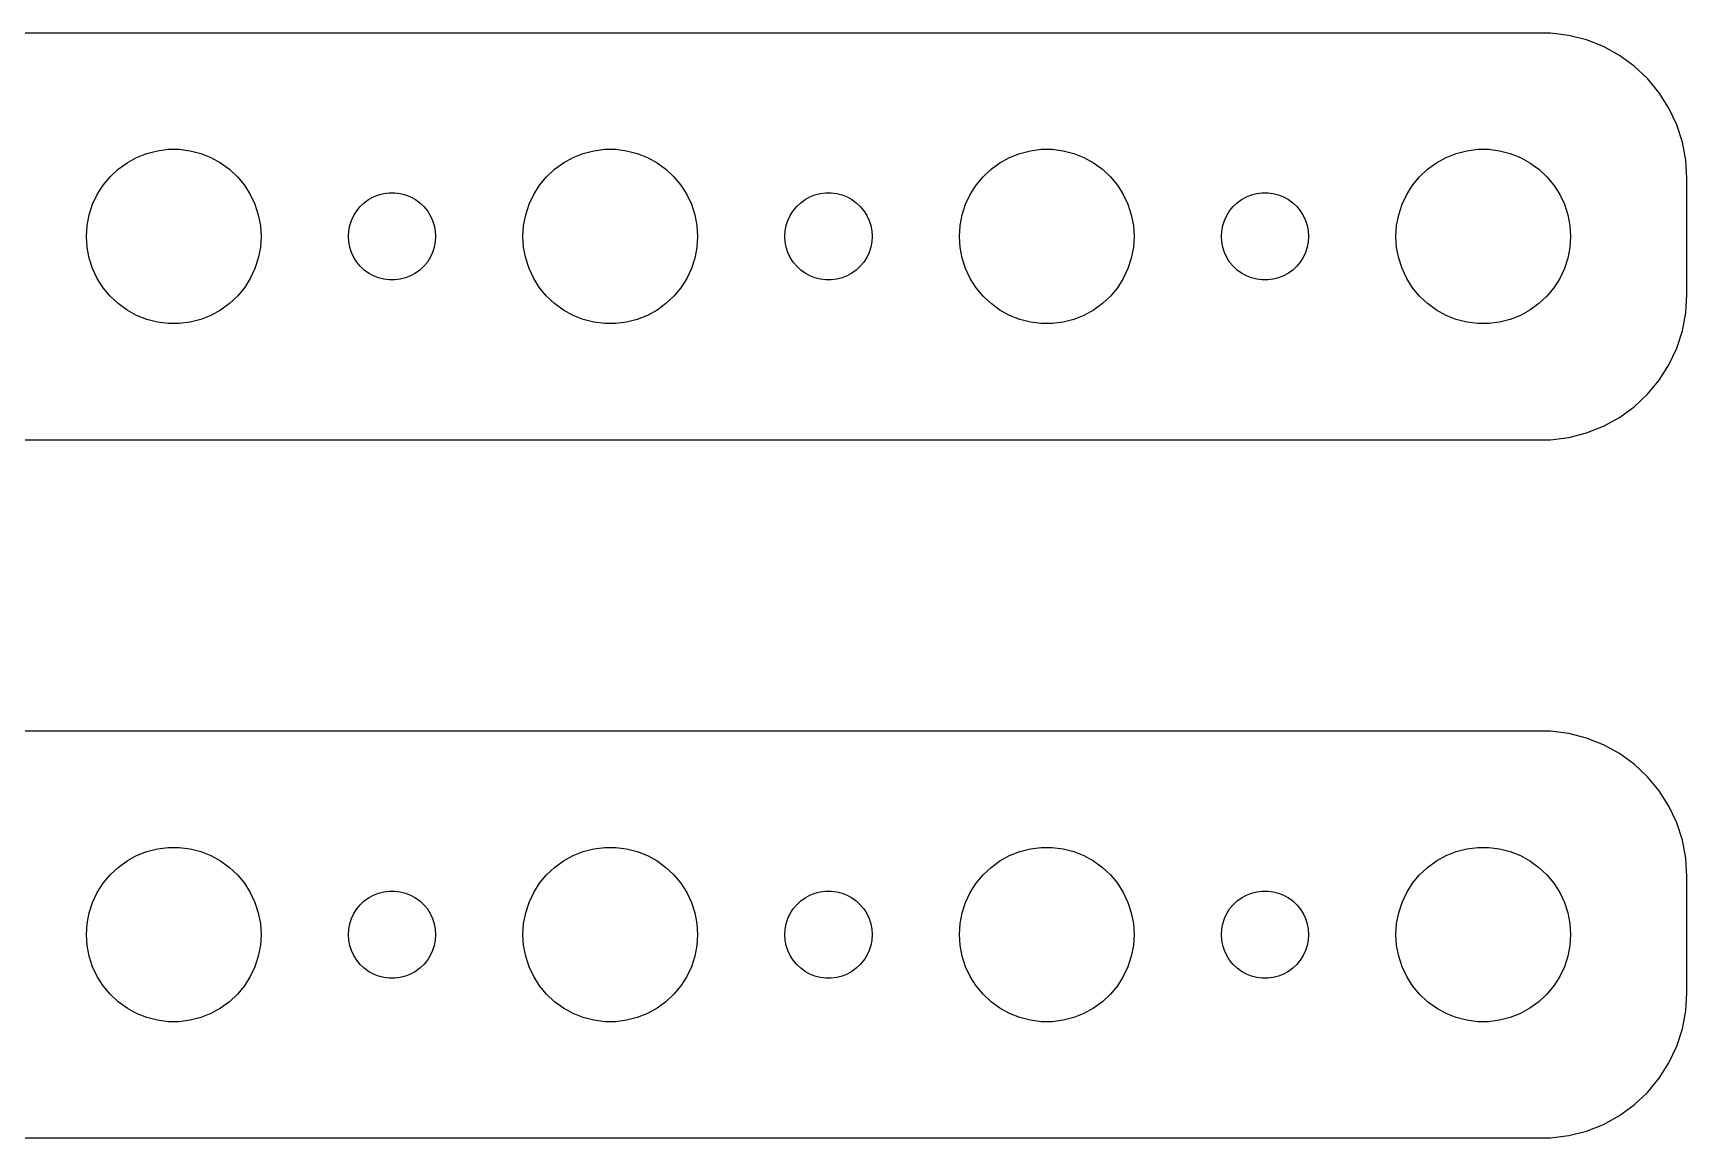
# Model space of a CAD drawing. Header units: metres. Extents: x -232 to 232, y 17 to 55.
# Drawn here: x 175.2 to 232, y 17 to 55 of the extents above; entities that cross this region are included whole.
import ezdxf

# ---------------------------------------------------------------- set-up
doc = ezdxf.new("R2010")
doc.units = ezdxf.units.M

msp = doc.modelspace()

# ---------------------------------------------------------------- linework, layer by layer
for p, q in [((227.314, 54.9901), (-227.314, 54.9901)), ((227.937, 54.9114), (227.314, 54.9901)), ((228.545, 54.7553), (227.937, 54.9114)), ((229.129, 54.5241), (228.545, 54.7553)), ((229.679, 54.2216), (229.129, 54.5241)), ((230.187, 53.8526), (229.679, 54.2216)), ((230.645, 53.4227), (230.187, 53.8526)), ((231.045, 52.9389), (230.645, 53.4227)), ((231.382, 52.4088), (231.045, 52.9389)), ((231.649, 51.8406), (231.382, 52.4088)), ((231.843, 51.2434), (231.649, 51.8406)), ((231.961, 50.6267), (231.843, 51.2434)), ((178.393, 50.533), (178.723, 50.7145)), ((178.723, 50.7145), (179.073, 50.8532)), ((179.073, 50.8532), (179.438, 50.9469)), ((179.438, 50.9469), (179.812, 50.9941)), ((179.812, 50.9941), (180.188, 50.9941)), ((180.188, 50.9941), (180.562, 50.9469)), ((180.562, 50.9469), (180.927, 50.8532)), ((180.927, 50.8532), (181.277, 50.7145)), ((181.277, 50.7145), (181.607, 50.533)), ((193.393, 50.533), (193.723, 50.7145)), ((193.723, 50.7145), (194.073, 50.8532)), ((194.073, 50.8532), (194.438, 50.9469)), ((194.438, 50.9469), (194.812, 50.9941)), ((194.812, 50.9941), (195.188, 50.9941)), ((195.188, 50.9941), (195.562, 50.9469)), ((195.562, 50.9469), (195.927, 50.8532)), ((195.927, 50.8532), (196.277, 50.7145)), ((196.277, 50.7145), (196.607, 50.533)), ((208.393, 50.533), (208.723, 50.7145)), ((208.723, 50.7145), (209.073, 50.8532)), ((209.073, 50.8532), (209.438, 50.9469)), ((209.438, 50.9469), (209.812, 50.9941)), ((209.812, 50.9941), (210.188, 50.9941)), ((210.188, 50.9941), (210.562, 50.9469)), ((210.562, 50.9469), (210.927, 50.8532)), ((210.927, 50.8532), (211.277, 50.7145)), ((211.277, 50.7145), (211.607, 50.533)), ((223.393, 50.533), (223.723, 50.7145)), ((223.723, 50.7145), (224.073, 50.8532)), ((224.073, 50.8532), (224.438, 50.9469)), ((224.438, 50.9469), (224.812, 50.9941)), ((224.812, 50.9941), (225.188, 50.9941)), ((225.188, 50.9941), (225.562, 50.9469)), ((225.562, 50.9469), (225.927, 50.8532)), ((225.927, 50.8532), (226.277, 50.7145)), ((226.277, 50.7145), (226.607, 50.533)), ((232, 50), (231.961, 50.6267)), ((177.573, 49.7634), (177.813, 50.0536)), ((177.813, 50.0536), (178.088, 50.3115)), ((178.088, 50.3115), (178.393, 50.533)), ((181.607, 50.533), (181.912, 50.3115)), ((181.912, 50.3115), (182.187, 50.0536)), ((182.187, 50.0536), (182.427, 49.7634)), ((192.573, 49.7634), (192.813, 50.0536)), ((192.813, 50.0536), (193.088, 50.3115)), ((193.088, 50.3115), (193.393, 50.533)), ((196.607, 50.533), (196.912, 50.3115)), ((196.912, 50.3115), (197.187, 50.0536)), ((197.187, 50.0536), (197.427, 49.7634)), ((207.573, 49.7634), (207.813, 50.0536)), ((207.813, 50.0536), (208.088, 50.3115)), ((208.088, 50.3115), (208.393, 50.533)), ((211.607, 50.533), (211.912, 50.3115)), ((211.912, 50.3115), (212.187, 50.0536)), ((212.187, 50.0536), (212.427, 49.7634)), ((222.573, 49.7634), (222.813, 50.0536)), ((222.813, 50.0536), (223.088, 50.3115)), ((223.088, 50.3115), (223.393, 50.533)), ((226.607, 50.533), (226.912, 50.3115)), ((226.912, 50.3115), (227.187, 50.0536)), ((227.187, 50.0536), (227.427, 49.7634)), ((177.371, 49.4453), (177.573, 49.7634)), ((182.427, 49.7634), (182.629, 49.4453)), ((187.036, 49.4266), (187.219, 49.4734)), ((187.219, 49.4734), (187.406, 49.497)), ((187.406, 49.497), (187.594, 49.497)), ((187.594, 49.497), (187.781, 49.4734)), ((187.781, 49.4734), (187.964, 49.4266)), ((192.371, 49.4453), (192.573, 49.7634)), ((197.427, 49.7634), (197.629, 49.4453)), ((202.036, 49.4266), (202.219, 49.4734)), ((202.219, 49.4734), (202.406, 49.497)), ((202.406, 49.497), (202.594, 49.497)), ((202.594, 49.497), (202.781, 49.4734)), ((202.781, 49.4734), (202.964, 49.4266)), ((207.371, 49.4453), (207.573, 49.7634)), ((212.427, 49.7634), (212.629, 49.4453)), ((217.036, 49.4266), (217.219, 49.4734)), ((217.219, 49.4734), (217.406, 49.497)), ((217.406, 49.497), (217.594, 49.497)), ((217.594, 49.497), (217.781, 49.4734)), ((217.781, 49.4734), (217.964, 49.4266)), ((222.371, 49.4453), (222.573, 49.7634)), ((227.427, 49.7634), (227.629, 49.4453)), ((232, 46), (232, 50)), ((177.094, 48.7461), (177.211, 49.1044)), ((177.211, 49.1044), (177.371, 49.4453)), ((182.629, 49.4453), (182.789, 49.1044)), ((182.789, 49.1044), (182.906, 48.7461)), ((186.186, 48.7226), (186.286, 48.8817)), ((186.286, 48.8817), (186.407, 49.0268)), ((186.407, 49.0268), (186.544, 49.1558)), ((186.544, 49.1558), (186.696, 49.2665)), ((186.696, 49.2665), (186.861, 49.3572)), ((186.861, 49.3572), (187.036, 49.4266)), ((187.964, 49.4266), (188.139, 49.3572)), ((188.139, 49.3572), (188.304, 49.2665)), ((188.304, 49.2665), (188.456, 49.1558)), ((188.456, 49.1558), (188.593, 49.0268)), ((188.593, 49.0268), (188.714, 48.8817)), ((188.714, 48.8817), (188.814, 48.7226)), ((192.094, 48.7461), (192.211, 49.1044)), ((192.211, 49.1044), (192.371, 49.4453)), ((197.629, 49.4453), (197.789, 49.1044)), ((197.789, 49.1044), (197.906, 48.7461)), ((201.186, 48.7226), (201.286, 48.8817)), ((201.286, 48.8817), (201.407, 49.0268)), ((201.407, 49.0268), (201.544, 49.1558)), ((201.544, 49.1558), (201.696, 49.2665)), ((201.696, 49.2665), (201.861, 49.3572)), ((201.861, 49.3572), (202.036, 49.4266)), ((202.964, 49.4266), (203.139, 49.3572)), ((203.139, 49.3572), (203.304, 49.2665)), ((203.304, 49.2665), (203.456, 49.1558)), ((203.456, 49.1558), (203.593, 49.0268)), ((203.593, 49.0268), (203.714, 48.8817)), ((203.714, 48.8817), (203.814, 48.7226)), ((207.094, 48.7461), (207.211, 49.1044)), ((207.211, 49.1044), (207.371, 49.4453)), ((212.629, 49.4453), (212.789, 49.1044)), ((212.789, 49.1044), (212.906, 48.7461)), ((216.186, 48.7226), (216.286, 48.8817)), ((216.286, 48.8817), (216.407, 49.0268)), ((216.407, 49.0268), (216.544, 49.1558)), ((216.544, 49.1558), (216.696, 49.2665)), ((216.696, 49.2665), (216.861, 49.3572)), ((216.861, 49.3572), (217.036, 49.4266)), ((217.964, 49.4266), (218.139, 49.3572)), ((218.139, 49.3572), (218.304, 49.2665)), ((218.304, 49.2665), (218.456, 49.1558)), ((218.456, 49.1558), (218.593, 49.0268)), ((218.593, 49.0268), (218.714, 48.8817)), ((218.714, 48.8817), (218.814, 48.7226)), ((222.094, 48.7461), (222.211, 49.1044)), ((222.211, 49.1044), (222.371, 49.4453)), ((227.629, 49.4453), (227.789, 49.1044)), ((227.789, 49.1044), (227.906, 48.7461)), ((177, 48), (177.024, 48.376)), ((177.024, 48.376), (177.094, 48.7461)), ((182.906, 48.7461), (182.976, 48.376)), ((182.976, 48.376), (183, 48)), ((186.012, 48.188), (186.047, 48.373)), ((186.047, 48.373), (186.105, 48.5522)), ((186.105, 48.5522), (186.186, 48.7226)), ((188.814, 48.7226), (188.895, 48.5522)), ((188.895, 48.5522), (188.953, 48.373)), ((188.953, 48.373), (188.988, 48.188)), ((192, 48), (192.024, 48.376)), ((192.024, 48.376), (192.094, 48.7461)), ((197.906, 48.7461), (197.976, 48.376)), ((197.976, 48.376), (198, 48)), ((201.012, 48.188), (201.047, 48.373)), ((201.047, 48.373), (201.105, 48.5522)), ((201.105, 48.5522), (201.186, 48.7226)), ((203.814, 48.7226), (203.895, 48.5522)), ((203.895, 48.5522), (203.953, 48.373)), ((203.953, 48.373), (203.988, 48.188)), ((207, 48), (207.024, 48.376)), ((207.024, 48.376), (207.094, 48.7461)), ((212.906, 48.7461), (212.976, 48.376)), ((212.976, 48.376), (213, 48)), ((216.012, 48.188), (216.047, 48.373)), ((216.047, 48.373), (216.105, 48.5522)), ((216.105, 48.5522), (216.186, 48.7226)), ((218.814, 48.7226), (218.895, 48.5522)), ((218.895, 48.5522), (218.953, 48.373)), ((218.953, 48.373), (218.988, 48.188)), ((222, 48), (222.024, 48.376)), ((222.024, 48.376), (222.094, 48.7461)), ((227.906, 48.7461), (227.976, 48.376)), ((227.976, 48.376), (228, 48)), ((177.024, 47.624), (177, 48)), ((183, 48), (182.976, 47.624)), ((186, 48), (186.012, 48.188)), ((186.012, 47.812), (186, 48)), ((186.047, 47.627), (186.012, 47.812)), ((188.988, 47.812), (188.953, 47.627)), ((188.988, 48.188), (189, 48)), ((189, 48), (188.988, 47.812)), ((192.024, 47.624), (192, 48)), ((198, 48), (197.976, 47.624)), ((201, 48), (201.012, 48.188)), ((201.012, 47.812), (201, 48)), ((201.047, 47.627), (201.012, 47.812)), ((203.988, 47.812), (203.953, 47.627)), ((203.988, 48.188), (204, 48)), ((204, 48), (203.988, 47.812)), ((207.024, 47.624), (207, 48)), ((213, 48), (212.976, 47.624)), ((216, 48), (216.012, 48.188)), ((216.012, 47.812), (216, 48)), ((216.047, 47.627), (216.012, 47.812)), ((218.988, 47.812), (218.953, 47.627)), ((218.988, 48.188), (219, 48)), ((219, 48), (218.988, 47.812)), ((222.024, 47.624), (222, 48)), ((228, 48), (227.976, 47.624)), ((177.094, 47.2539), (177.024, 47.624)), ((177.211, 46.8956), (177.094, 47.2539)), ((182.906, 47.2539), (182.789, 46.8956)), ((182.976, 47.624), (182.906, 47.2539)), ((186.105, 47.4478), (186.047, 47.627)), ((186.186, 47.2774), (186.105, 47.4478)), ((186.286, 47.1183), (186.186, 47.2774)), ((188.814, 47.2774), (188.714, 47.1183)), ((188.895, 47.4478), (188.814, 47.2774)), ((188.953, 47.627), (188.895, 47.4478)), ((192.094, 47.2539), (192.024, 47.624)), ((192.211, 46.8956), (192.094, 47.2539)), ((197.906, 47.2539), (197.789, 46.8956)), ((197.976, 47.624), (197.906, 47.2539)), ((201.105, 47.4478), (201.047, 47.627)), ((201.186, 47.2774), (201.105, 47.4478)), ((201.286, 47.1183), (201.186, 47.2774)), ((203.814, 47.2774), (203.714, 47.1183)), ((203.895, 47.4478), (203.814, 47.2774)), ((203.953, 47.627), (203.895, 47.4478)), ((207.094, 47.2539), (207.024, 47.624)), ((207.211, 46.8956), (207.094, 47.2539)), ((212.906, 47.2539), (212.789, 46.8956)), ((212.976, 47.624), (212.906, 47.2539)), ((216.105, 47.4478), (216.047, 47.627)), ((216.186, 47.2774), (216.105, 47.4478)), ((216.286, 47.1183), (216.186, 47.2774)), ((218.814, 47.2774), (218.714, 47.1183)), ((218.895, 47.4478), (218.814, 47.2774)), ((218.953, 47.627), (218.895, 47.4478)), ((222.094, 47.2539), (222.024, 47.624)), ((222.211, 46.8956), (222.094, 47.2539)), ((227.906, 47.2539), (227.789, 46.8956)), ((227.976, 47.624), (227.906, 47.2539)), ((177.371, 46.5547), (177.211, 46.8956)), ((182.789, 46.8956), (182.629, 46.5547)), ((186.407, 46.9732), (186.286, 47.1183)), ((186.544, 46.8442), (186.407, 46.9732)), ((186.696, 46.7335), (186.544, 46.8442)), ((186.861, 46.6428), (186.696, 46.7335)), ((187.036, 46.5734), (186.861, 46.6428)), ((188.139, 46.6428), (187.964, 46.5734)), ((188.304, 46.7335), (188.139, 46.6428)), ((188.456, 46.8442), (188.304, 46.7335)), ((188.593, 46.9732), (188.456, 46.8442)), ((188.714, 47.1183), (188.593, 46.9732)), ((192.371, 46.5547), (192.211, 46.8956)), ((197.789, 46.8956), (197.629, 46.5547)), ((201.407, 46.9732), (201.286, 47.1183)), ((201.544, 46.8442), (201.407, 46.9732)), ((201.696, 46.7335), (201.544, 46.8442)), ((201.861, 46.6428), (201.696, 46.7335)), ((202.036, 46.5734), (201.861, 46.6428)), ((203.139, 46.6428), (202.964, 46.5734)), ((203.304, 46.7335), (203.139, 46.6428)), ((203.456, 46.8442), (203.304, 46.7335)), ((203.593, 46.9732), (203.456, 46.8442)), ((203.714, 47.1183), (203.593, 46.9732)), ((207.371, 46.5547), (207.211, 46.8956)), ((212.789, 46.8956), (212.629, 46.5547)), ((216.407, 46.9732), (216.286, 47.1183)), ((216.544, 46.8442), (216.407, 46.9732)), ((216.696, 46.7335), (216.544, 46.8442)), ((216.861, 46.6428), (216.696, 46.7335)), ((217.036, 46.5734), (216.861, 46.6428)), ((218.139, 46.6428), (217.964, 46.5734)), ((218.304, 46.7335), (218.139, 46.6428)), ((218.456, 46.8442), (218.304, 46.7335)), ((218.593, 46.9732), (218.456, 46.8442)), ((218.714, 47.1183), (218.593, 46.9732)), ((222.371, 46.5547), (222.211, 46.8956)), ((227.789, 46.8956), (227.629, 46.5547)), ((177.573, 46.2366), (177.371, 46.5547)), ((177.813, 45.9464), (177.573, 46.2366)), ((182.427, 46.2366), (182.187, 45.9464)), ((182.629, 46.5547), (182.427, 46.2366)), ((187.219, 46.5266), (187.036, 46.5734)), ((187.406, 46.503), (187.219, 46.5266)), ((187.594, 46.503), (187.406, 46.503)), ((187.781, 46.5266), (187.594, 46.503)), ((187.964, 46.5734), (187.781, 46.5266)), ((192.573, 46.2366), (192.371, 46.5547)), ((192.813, 45.9464), (192.573, 46.2366)), ((197.427, 46.2366), (197.187, 45.9464)), ((197.629, 46.5547), (197.427, 46.2366)), ((202.219, 46.5266), (202.036, 46.5734)), ((202.406, 46.503), (202.219, 46.5266)), ((202.594, 46.503), (202.406, 46.503)), ((202.781, 46.5266), (202.594, 46.503)), ((202.964, 46.5734), (202.781, 46.5266)), ((207.573, 46.2366), (207.371, 46.5547)), ((207.813, 45.9464), (207.573, 46.2366)), ((212.427, 46.2366), (212.187, 45.9464)), ((212.629, 46.5547), (212.427, 46.2366)), ((217.219, 46.5266), (217.036, 46.5734)), ((217.406, 46.503), (217.219, 46.5266)), ((217.594, 46.503), (217.406, 46.503)), ((217.781, 46.5266), (217.594, 46.503)), ((217.964, 46.5734), (217.781, 46.5266)), ((222.573, 46.2366), (222.371, 46.5547)), ((222.813, 45.9464), (222.573, 46.2366)), ((227.427, 46.2366), (227.187, 45.9464)), ((227.629, 46.5547), (227.427, 46.2366)), ((178.088, 45.6885), (177.813, 45.9464)), ((178.393, 45.467), (178.088, 45.6885)), ((181.912, 45.6885), (181.607, 45.467)), ((182.187, 45.9464), (181.912, 45.6885)), ((193.088, 45.6885), (192.813, 45.9464)), ((193.393, 45.467), (193.088, 45.6885)), ((196.912, 45.6885), (196.607, 45.467)), ((197.187, 45.9464), (196.912, 45.6885)), ((208.088, 45.6885), (207.813, 45.9464)), ((208.393, 45.467), (208.088, 45.6885)), ((211.912, 45.6885), (211.607, 45.467)), ((212.187, 45.9464), (211.912, 45.6885)), ((223.088, 45.6885), (222.813, 45.9464)), ((223.393, 45.467), (223.088, 45.6885)), ((226.912, 45.6885), (226.607, 45.467)), ((227.187, 45.9464), (226.912, 45.6885)), ((231.961, 45.3733), (232, 46)), ((178.723, 45.2855), (178.393, 45.467)), ((179.073, 45.1468), (178.723, 45.2855)), ((179.438, 45.0531), (179.073, 45.1468)), ((179.812, 45.0059), (179.438, 45.0531)), ((180.188, 45.0059), (179.812, 45.0059)), ((180.562, 45.0531), (180.188, 45.0059)), ((180.927, 45.1468), (180.562, 45.0531)), ((181.277, 45.2855), (180.927, 45.1468)), ((181.607, 45.467), (181.277, 45.2855)), ((193.723, 45.2855), (193.393, 45.467)), ((194.073, 45.1468), (193.723, 45.2855)), ((194.438, 45.0531), (194.073, 45.1468)), ((194.812, 45.0059), (194.438, 45.0531)), ((195.188, 45.0059), (194.812, 45.0059)), ((195.562, 45.0531), (195.188, 45.0059)), ((195.927, 45.1468), (195.562, 45.0531)), ((196.277, 45.2855), (195.927, 45.1468)), ((196.607, 45.467), (196.277, 45.2855)), ((208.723, 45.2855), (208.393, 45.467)), ((209.073, 45.1468), (208.723, 45.2855)), ((209.438, 45.0531), (209.073, 45.1468)), ((209.812, 45.0059), (209.438, 45.0531)), ((210.188, 45.0059), (209.812, 45.0059)), ((210.562, 45.0531), (210.188, 45.0059)), ((210.927, 45.1468), (210.562, 45.0531)), ((211.277, 45.2855), (210.927, 45.1468)), ((211.607, 45.467), (211.277, 45.2855)), ((223.723, 45.2855), (223.393, 45.467)), ((224.073, 45.1468), (223.723, 45.2855)), ((224.438, 45.0531), (224.073, 45.1468)), ((224.812, 45.0059), (224.438, 45.0531)), ((225.188, 45.0059), (224.812, 45.0059)), ((225.562, 45.0531), (225.188, 45.0059)), ((225.927, 45.1468), (225.562, 45.0531)), ((226.277, 45.2855), (225.927, 45.1468)), ((226.607, 45.467), (226.277, 45.2855)), ((231.843, 44.7566), (231.961, 45.3733)), ((231.649, 44.1594), (231.843, 44.7566)), ((231.382, 43.5912), (231.649, 44.1594)), ((231.045, 43.0611), (231.382, 43.5912)), ((230.645, 42.5773), (231.045, 43.0611)), ((229.679, 41.7784), (230.187, 42.1474)), ((230.187, 42.1474), (230.645, 42.5773)), ((229.129, 41.4759), (229.679, 41.7784)), ((-227.314, 41.0099), (227.314, 41.0099)), ((227.314, 41.0099), (227.937, 41.0886)), ((227.937, 41.0886), (228.545, 41.2447)), ((228.545, 41.2447), (229.129, 41.4759)), ((227.314, 30.9901), (-227.314, 30.9901)), ((227.937, 30.9114), (227.314, 30.9901)), ((228.545, 30.7553), (227.937, 30.9114)), ((229.129, 30.5241), (228.545, 30.7553)), ((229.679, 30.2216), (229.129, 30.5241)), ((230.187, 29.8526), (229.679, 30.2216)), ((230.645, 29.4227), (230.187, 29.8526)), ((231.045, 28.9389), (230.645, 29.4227)), ((231.382, 28.4088), (231.045, 28.9389)), ((231.649, 27.8406), (231.382, 28.4088)), ((231.843, 27.2434), (231.649, 27.8406)), ((178.393, 26.533), (178.723, 26.7145)), ((178.723, 26.7145), (179.073, 26.8532)), ((179.073, 26.8532), (179.438, 26.9469)), ((179.438, 26.9469), (179.812, 26.9941)), ((179.812, 26.9941), (180.188, 26.9941)), ((180.188, 26.9941), (180.562, 26.9469)), ((180.562, 26.9469), (180.927, 26.8532)), ((180.927, 26.8532), (181.277, 26.7145)), ((181.277, 26.7145), (181.607, 26.533)), ((193.393, 26.533), (193.723, 26.7145)), ((193.723, 26.7145), (194.073, 26.8532)), ((194.073, 26.8532), (194.438, 26.9469)), ((194.438, 26.9469), (194.812, 26.9941)), ((194.812, 26.9941), (195.188, 26.9941)), ((195.188, 26.9941), (195.562, 26.9469)), ((195.562, 26.9469), (195.927, 26.8532)), ((195.927, 26.8532), (196.277, 26.7145)), ((196.277, 26.7145), (196.607, 26.533)), ((208.393, 26.533), (208.723, 26.7145)), ((208.723, 26.7145), (209.073, 26.8532)), ((209.073, 26.8532), (209.438, 26.9469)), ((209.438, 26.9469), (209.812, 26.9941)), ((209.812, 26.9941), (210.188, 26.9941)), ((210.188, 26.9941), (210.562, 26.9469)), ((210.562, 26.9469), (210.927, 26.8532)), ((210.927, 26.8532), (211.277, 26.7145)), ((211.277, 26.7145), (211.607, 26.533)), ((223.393, 26.533), (223.723, 26.7145)), ((223.723, 26.7145), (224.073, 26.8532)), ((224.073, 26.8532), (224.438, 26.9469)), ((224.438, 26.9469), (224.812, 26.9941)), ((224.812, 26.9941), (225.188, 26.9941)), ((225.188, 26.9941), (225.562, 26.9469)), ((225.562, 26.9469), (225.927, 26.8532)), ((225.927, 26.8532), (226.277, 26.7145)), ((226.277, 26.7145), (226.607, 26.533)), ((231.961, 26.6267), (231.843, 27.2434)), ((177.813, 26.0536), (178.088, 26.3115)), ((178.088, 26.3115), (178.393, 26.533)), ((181.607, 26.533), (181.912, 26.3115)), ((181.912, 26.3115), (182.187, 26.0536)), ((192.813, 26.0536), (193.088, 26.3115)), ((193.088, 26.3115), (193.393, 26.533)), ((196.607, 26.533), (196.912, 26.3115)), ((196.912, 26.3115), (197.187, 26.0536)), ((207.813, 26.0536), (208.088, 26.3115)), ((208.088, 26.3115), (208.393, 26.533)), ((211.607, 26.533), (211.912, 26.3115)), ((211.912, 26.3115), (212.187, 26.0536)), ((222.813, 26.0536), (223.088, 26.3115)), ((223.088, 26.3115), (223.393, 26.533)), ((226.607, 26.533), (226.912, 26.3115)), ((226.912, 26.3115), (227.187, 26.0536)), ((232, 26), (231.961, 26.6267)), ((177.371, 25.4453), (177.573, 25.7634)), ((177.573, 25.7634), (177.813, 26.0536)), ((182.187, 26.0536), (182.427, 25.7634)), ((182.427, 25.7634), (182.629, 25.4453)), ((192.371, 25.4453), (192.573, 25.7634)), ((192.573, 25.7634), (192.813, 26.0536)), ((197.187, 26.0536), (197.427, 25.7634)), ((197.427, 25.7634), (197.629, 25.4453)), ((207.371, 25.4453), (207.573, 25.7634)), ((207.573, 25.7634), (207.813, 26.0536)), ((212.187, 26.0536), (212.427, 25.7634)), ((212.427, 25.7634), (212.629, 25.4453)), ((222.371, 25.4453), (222.573, 25.7634)), ((222.573, 25.7634), (222.813, 26.0536)), ((227.187, 26.0536), (227.427, 25.7634)), ((227.427, 25.7634), (227.629, 25.4453)), ((232, 22), (232, 26)), ((177.094, 24.7461), (177.211, 25.1044)), ((177.211, 25.1044), (177.371, 25.4453)), ((182.629, 25.4453), (182.789, 25.1044)), ((182.789, 25.1044), (182.906, 24.7461)), ((186.286, 24.8817), (186.407, 25.0268)), ((186.407, 25.0268), (186.544, 25.1558)), ((186.544, 25.1558), (186.696, 25.2665)), ((186.696, 25.2665), (186.861, 25.3572)), ((186.861, 25.3572), (187.036, 25.4266)), ((187.036, 25.4266), (187.219, 25.4734)), ((187.219, 25.4734), (187.406, 25.497)), ((187.406, 25.497), (187.594, 25.497)), ((187.594, 25.497), (187.781, 25.4734)), ((187.781, 25.4734), (187.964, 25.4266)), ((187.964, 25.4266), (188.139, 25.3572)), ((188.139, 25.3572), (188.304, 25.2665)), ((188.304, 25.2665), (188.456, 25.1558)), ((188.456, 25.1558), (188.593, 25.0268)), ((188.593, 25.0268), (188.714, 24.8817)), ((192.094, 24.7461), (192.211, 25.1044)), ((192.211, 25.1044), (192.371, 25.4453)), ((197.629, 25.4453), (197.789, 25.1044)), ((197.789, 25.1044), (197.906, 24.7461)), ((201.286, 24.8817), (201.407, 25.0268)), ((201.407, 25.0268), (201.544, 25.1558)), ((201.544, 25.1558), (201.696, 25.2665)), ((201.696, 25.2665), (201.861, 25.3572)), ((201.861, 25.3572), (202.036, 25.4266)), ((202.036, 25.4266), (202.219, 25.4734)), ((202.219, 25.4734), (202.406, 25.497)), ((202.406, 25.497), (202.594, 25.497)), ((202.594, 25.497), (202.781, 25.4734)), ((202.781, 25.4734), (202.964, 25.4266)), ((202.964, 25.4266), (203.139, 25.3572)), ((203.139, 25.3572), (203.304, 25.2665)), ((203.304, 25.2665), (203.456, 25.1558)), ((203.456, 25.1558), (203.593, 25.0268)), ((203.593, 25.0268), (203.714, 24.8817)), ((207.094, 24.7461), (207.211, 25.1044)), ((207.211, 25.1044), (207.371, 25.4453)), ((212.629, 25.4453), (212.789, 25.1044)), ((212.789, 25.1044), (212.906, 24.7461)), ((216.286, 24.8817), (216.407, 25.0268)), ((216.407, 25.0268), (216.544, 25.1558)), ((216.544, 25.1558), (216.696, 25.2665)), ((216.696, 25.2665), (216.861, 25.3572)), ((216.861, 25.3572), (217.036, 25.4266)), ((217.036, 25.4266), (217.219, 25.4734)), ((217.219, 25.4734), (217.406, 25.497)), ((217.406, 25.497), (217.594, 25.497)), ((217.594, 25.497), (217.781, 25.4734)), ((217.781, 25.4734), (217.964, 25.4266)), ((217.964, 25.4266), (218.139, 25.3572)), ((218.139, 25.3572), (218.304, 25.2665)), ((218.304, 25.2665), (218.456, 25.1558)), ((218.456, 25.1558), (218.593, 25.0268)), ((218.593, 25.0268), (218.714, 24.8817)), ((222.094, 24.7461), (222.211, 25.1044)), ((222.211, 25.1044), (222.371, 25.4453)), ((227.629, 25.4453), (227.789, 25.1044)), ((227.789, 25.1044), (227.906, 24.7461)), ((177.024, 24.376), (177.094, 24.7461)), ((182.906, 24.7461), (182.976, 24.376)), ((186.047, 24.373), (186.105, 24.5522)), ((186.105, 24.5522), (186.186, 24.7226)), ((186.186, 24.7226), (186.286, 24.8817)), ((188.714, 24.8817), (188.814, 24.7226)), ((188.814, 24.7226), (188.895, 24.5522)), ((188.895, 24.5522), (188.953, 24.373)), ((192.024, 24.376), (192.094, 24.7461)), ((197.906, 24.7461), (197.976, 24.376)), ((201.047, 24.373), (201.105, 24.5522)), ((201.105, 24.5522), (201.186, 24.7226)), ((201.186, 24.7226), (201.286, 24.8817)), ((203.714, 24.8817), (203.814, 24.7226)), ((203.814, 24.7226), (203.895, 24.5522)), ((203.895, 24.5522), (203.953, 24.373)), ((207.024, 24.376), (207.094, 24.7461)), ((212.906, 24.7461), (212.976, 24.376)), ((216.047, 24.373), (216.105, 24.5522)), ((216.105, 24.5522), (216.186, 24.7226)), ((216.186, 24.7226), (216.286, 24.8817)), ((218.714, 24.8817), (218.814, 24.7226)), ((218.814, 24.7226), (218.895, 24.5522)), ((218.895, 24.5522), (218.953, 24.373)), ((222.024, 24.376), (222.094, 24.7461)), ((227.906, 24.7461), (227.976, 24.376)), ((177, 24), (177.024, 24.376)), ((177.024, 23.624), (177, 24)), ((182.976, 24.376), (183, 24)), ((183, 24), (182.976, 23.624)), ((186, 24), (186.012, 24.188)), ((186.012, 23.812), (186, 24)), ((186.012, 24.188), (186.047, 24.373)), ((188.953, 24.373), (188.988, 24.188)), ((188.988, 24.188), (189, 24)), ((189, 24), (188.988, 23.812)), ((192, 24), (192.024, 24.376)), ((192.024, 23.624), (192, 24)), ((197.976, 24.376), (198, 24)), ((198, 24), (197.976, 23.624)), ((201, 24), (201.012, 24.188)), ((201.012, 23.812), (201, 24)), ((201.012, 24.188), (201.047, 24.373)), ((203.953, 24.373), (203.988, 24.188)), ((203.988, 24.188), (204, 24)), ((204, 24), (203.988, 23.812)), ((207, 24), (207.024, 24.376)), ((207.024, 23.624), (207, 24)), ((212.976, 24.376), (213, 24)), ((213, 24), (212.976, 23.624)), ((216, 24), (216.012, 24.188)), ((216.012, 23.812), (216, 24)), ((216.012, 24.188), (216.047, 24.373)), ((218.953, 24.373), (218.988, 24.188)), ((218.988, 24.188), (219, 24)), ((219, 24), (218.988, 23.812)), ((222, 24), (222.024, 24.376)), ((222.024, 23.624), (222, 24)), ((227.976, 24.376), (228, 24)), ((228, 24), (227.976, 23.624)), ((177.094, 23.2539), (177.024, 23.624)), ((182.976, 23.624), (182.906, 23.2539)), ((186.047, 23.627), (186.012, 23.812)), ((186.105, 23.4478), (186.047, 23.627)), ((186.186, 23.2774), (186.105, 23.4478)), ((188.895, 23.4478), (188.814, 23.2774)), ((188.953, 23.627), (188.895, 23.4478)), ((188.988, 23.812), (188.953, 23.627)), ((192.094, 23.2539), (192.024, 23.624)), ((197.976, 23.624), (197.906, 23.2539)), ((201.047, 23.627), (201.012, 23.812)), ((201.105, 23.4478), (201.047, 23.627)), ((201.186, 23.2774), (201.105, 23.4478)), ((203.895, 23.4478), (203.814, 23.2774)), ((203.953, 23.627), (203.895, 23.4478)), ((203.988, 23.812), (203.953, 23.627)), ((207.094, 23.2539), (207.024, 23.624)), ((212.976, 23.624), (212.906, 23.2539)), ((216.047, 23.627), (216.012, 23.812)), ((216.105, 23.4478), (216.047, 23.627)), ((216.186, 23.2774), (216.105, 23.4478)), ((218.895, 23.4478), (218.814, 23.2774)), ((218.953, 23.627), (218.895, 23.4478)), ((218.988, 23.812), (218.953, 23.627)), ((222.094, 23.2539), (222.024, 23.624)), ((227.976, 23.624), (227.906, 23.2539)), ((177.211, 22.8956), (177.094, 23.2539)), ((177.371, 22.5547), (177.211, 22.8956)), ((182.789, 22.8956), (182.629, 22.5547)), ((182.906, 23.2539), (182.789, 22.8956)), ((186.286, 23.1183), (186.186, 23.2774)), ((186.407, 22.9732), (186.286, 23.1183)), ((186.544, 22.8442), (186.407, 22.9732)), ((186.696, 22.7335), (186.544, 22.8442)), ((188.456, 22.8442), (188.304, 22.7335)), ((188.593, 22.9732), (188.456, 22.8442)), ((188.714, 23.1183), (188.593, 22.9732)), ((188.814, 23.2774), (188.714, 23.1183)), ((192.211, 22.8956), (192.094, 23.2539)), ((192.371, 22.5547), (192.211, 22.8956)), ((197.789, 22.8956), (197.629, 22.5547)), ((197.906, 23.2539), (197.789, 22.8956)), ((201.286, 23.1183), (201.186, 23.2774)), ((201.407, 22.9732), (201.286, 23.1183)), ((201.544, 22.8442), (201.407, 22.9732)), ((201.696, 22.7335), (201.544, 22.8442)), ((203.456, 22.8442), (203.304, 22.7335)), ((203.593, 22.9732), (203.456, 22.8442)), ((203.714, 23.1183), (203.593, 22.9732)), ((203.814, 23.2774), (203.714, 23.1183)), ((207.211, 22.8956), (207.094, 23.2539)), ((207.371, 22.5547), (207.211, 22.8956)), ((212.789, 22.8956), (212.629, 22.5547)), ((212.906, 23.2539), (212.789, 22.8956)), ((216.286, 23.1183), (216.186, 23.2774)), ((216.407, 22.9732), (216.286, 23.1183)), ((216.544, 22.8442), (216.407, 22.9732)), ((216.696, 22.7335), (216.544, 22.8442)), ((218.456, 22.8442), (218.304, 22.7335)), ((218.593, 22.9732), (218.456, 22.8442)), ((218.714, 23.1183), (218.593, 22.9732)), ((218.814, 23.2774), (218.714, 23.1183)), ((222.211, 22.8956), (222.094, 23.2539)), ((222.371, 22.5547), (222.211, 22.8956)), ((227.789, 22.8956), (227.629, 22.5547)), ((227.906, 23.2539), (227.789, 22.8956)), ((177.573, 22.2366), (177.371, 22.5547)), ((177.813, 21.9464), (177.573, 22.2366)), ((182.427, 22.2366), (182.187, 21.9464)), ((182.629, 22.5547), (182.427, 22.2366)), ((186.861, 22.6428), (186.696, 22.7335)), ((187.036, 22.5734), (186.861, 22.6428)), ((187.219, 22.5266), (187.036, 22.5734)), ((187.406, 22.503), (187.219, 22.5266)), ((187.594, 22.503), (187.406, 22.503)), ((187.781, 22.5266), (187.594, 22.503)), ((187.964, 22.5734), (187.781, 22.5266)), ((188.139, 22.6428), (187.964, 22.5734)), ((188.304, 22.7335), (188.139, 22.6428)), ((192.573, 22.2366), (192.371, 22.5547)), ((192.813, 21.9464), (192.573, 22.2366)), ((197.427, 22.2366), (197.187, 21.9464)), ((197.629, 22.5547), (197.427, 22.2366)), ((201.861, 22.6428), (201.696, 22.7335)), ((202.036, 22.5734), (201.861, 22.6428)), ((202.219, 22.5266), (202.036, 22.5734)), ((202.406, 22.503), (202.219, 22.5266)), ((202.594, 22.503), (202.406, 22.503)), ((202.781, 22.5266), (202.594, 22.503)), ((202.964, 22.5734), (202.781, 22.5266)), ((203.139, 22.6428), (202.964, 22.5734)), ((203.304, 22.7335), (203.139, 22.6428)), ((207.573, 22.2366), (207.371, 22.5547)), ((207.813, 21.9464), (207.573, 22.2366)), ((212.427, 22.2366), (212.187, 21.9464)), ((212.629, 22.5547), (212.427, 22.2366)), ((216.861, 22.6428), (216.696, 22.7335)), ((217.036, 22.5734), (216.861, 22.6428)), ((217.219, 22.5266), (217.036, 22.5734)), ((217.406, 22.503), (217.219, 22.5266)), ((217.594, 22.503), (217.406, 22.503)), ((217.781, 22.5266), (217.594, 22.503)), ((217.964, 22.5734), (217.781, 22.5266)), ((218.139, 22.6428), (217.964, 22.5734)), ((218.304, 22.7335), (218.139, 22.6428)), ((222.573, 22.2366), (222.371, 22.5547)), ((222.813, 21.9464), (222.573, 22.2366)), ((227.427, 22.2366), (227.187, 21.9464)), ((227.629, 22.5547), (227.427, 22.2366)), ((178.088, 21.6885), (177.813, 21.9464)), ((178.393, 21.467), (178.088, 21.6885)), ((181.912, 21.6885), (181.607, 21.467)), ((182.187, 21.9464), (181.912, 21.6885)), ((193.088, 21.6885), (192.813, 21.9464)), ((193.393, 21.467), (193.088, 21.6885)), ((196.912, 21.6885), (196.607, 21.467)), ((197.187, 21.9464), (196.912, 21.6885)), ((208.088, 21.6885), (207.813, 21.9464)), ((208.393, 21.467), (208.088, 21.6885)), ((211.912, 21.6885), (211.607, 21.467)), ((212.187, 21.9464), (211.912, 21.6885)), ((223.088, 21.6885), (222.813, 21.9464)), ((223.393, 21.467), (223.088, 21.6885)), ((226.912, 21.6885), (226.607, 21.467)), ((227.187, 21.9464), (226.912, 21.6885)), ((231.961, 21.3733), (232, 22)), ((178.723, 21.2855), (178.393, 21.467)), ((179.073, 21.1468), (178.723, 21.2855)), ((179.438, 21.0531), (179.073, 21.1468)), ((179.812, 21.0059), (179.438, 21.0531)), ((180.562, 21.0531), (180.188, 21.0059)), ((180.927, 21.1468), (180.562, 21.0531)), ((181.277, 21.2855), (180.927, 21.1468)), ((181.607, 21.467), (181.277, 21.2855)), ((193.723, 21.2855), (193.393, 21.467)), ((194.073, 21.1468), (193.723, 21.2855)), ((194.438, 21.0531), (194.073, 21.1468)), ((194.812, 21.0059), (194.438, 21.0531)), ((195.562, 21.0531), (195.188, 21.0059)), ((195.927, 21.1468), (195.562, 21.0531)), ((196.277, 21.2855), (195.927, 21.1468)), ((196.607, 21.467), (196.277, 21.2855)), ((208.723, 21.2855), (208.393, 21.467)), ((209.073, 21.1468), (208.723, 21.2855)), ((209.438, 21.0531), (209.073, 21.1468)), ((209.812, 21.0059), (209.438, 21.0531)), ((210.562, 21.0531), (210.188, 21.0059)), ((210.927, 21.1468), (210.562, 21.0531)), ((211.277, 21.2855), (210.927, 21.1468)), ((211.607, 21.467), (211.277, 21.2855)), ((223.723, 21.2855), (223.393, 21.467)), ((224.073, 21.1468), (223.723, 21.2855)), ((224.438, 21.0531), (224.073, 21.1468)), ((224.812, 21.0059), (224.438, 21.0531)), ((225.562, 21.0531), (225.188, 21.0059)), ((225.927, 21.1468), (225.562, 21.0531)), ((226.277, 21.2855), (225.927, 21.1468)), ((226.607, 21.467), (226.277, 21.2855)), ((231.843, 20.7566), (231.961, 21.3733)), ((180.188, 21.0059), (179.812, 21.0059)), ((195.188, 21.0059), (194.812, 21.0059)), ((210.188, 21.0059), (209.812, 21.0059)), ((225.188, 21.0059), (224.812, 21.0059)), ((231.649, 20.1594), (231.843, 20.7566)), ((231.382, 19.5912), (231.649, 20.1594)), ((231.045, 19.0611), (231.382, 19.5912)), ((230.645, 18.5773), (231.045, 19.0611)), ((230.187, 18.1474), (230.645, 18.5773)), ((229.129, 17.4759), (229.679, 17.7784)), ((229.679, 17.7784), (230.187, 18.1474)), ((227.314, 17.0099), (227.937, 17.0886)), ((227.937, 17.0886), (228.545, 17.2447)), ((228.545, 17.2447), (229.129, 17.4759)), ((-227.314, 17.0099), (227.314, 17.0099))]:
    msp.add_line(p, q)

doc.saveas('drawing.dxf')
